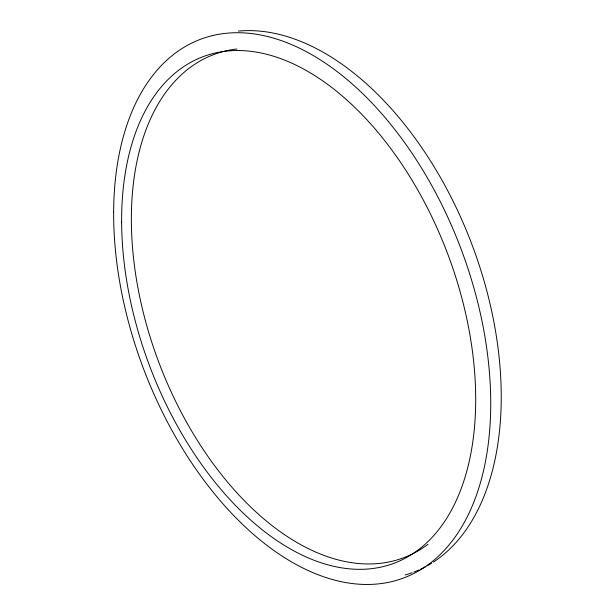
<?xml version="1.0" encoding="UTF-8"?>
<svg xmlns="http://www.w3.org/2000/svg" width="614" height="614" viewBox="0 0 614 614"><rect width="100%" height="100%" fill="white"/><g stroke="black" fill="none" stroke-linecap="round" stroke-linejoin="round"><path stroke-width="0.92" d="M412.14 572.708A285.932 170.646 69.3 0 1 405.148 574.957M238.439 31.084A285.932 170.646 69.3 0 1 473.586 248.916A285.932 170.646 69.3 0 1 433.292 562.14M431.657 563.184A285.932 170.646 69.3 0 1 427.521 565.64M425.847 566.561A285.932 170.646 69.3 0 1 420.767 569.124M419.055 569.907A285.932 170.646 69.3 0 1 413.882 572.056M428.027 544.296A268.901 160.147 69.3 0 1 160.047 365.568A268.901 160.147 69.3 0 1 236.866 48.99M113.644 212.237A287.859 169.687 69.3 0 0 395.6 580.606A287.859 169.687 69.3 0 0 397.435 132.916A287.859 169.687 69.3 0 0 113.644 212.237M121.626 222.007A270.705 159.233 69.3 0 0 388.278 565.21A270.705 159.233 69.3 0 0 386.191 142.548A270.705 159.233 69.3 0 0 121.626 222.007"/></g></svg>
